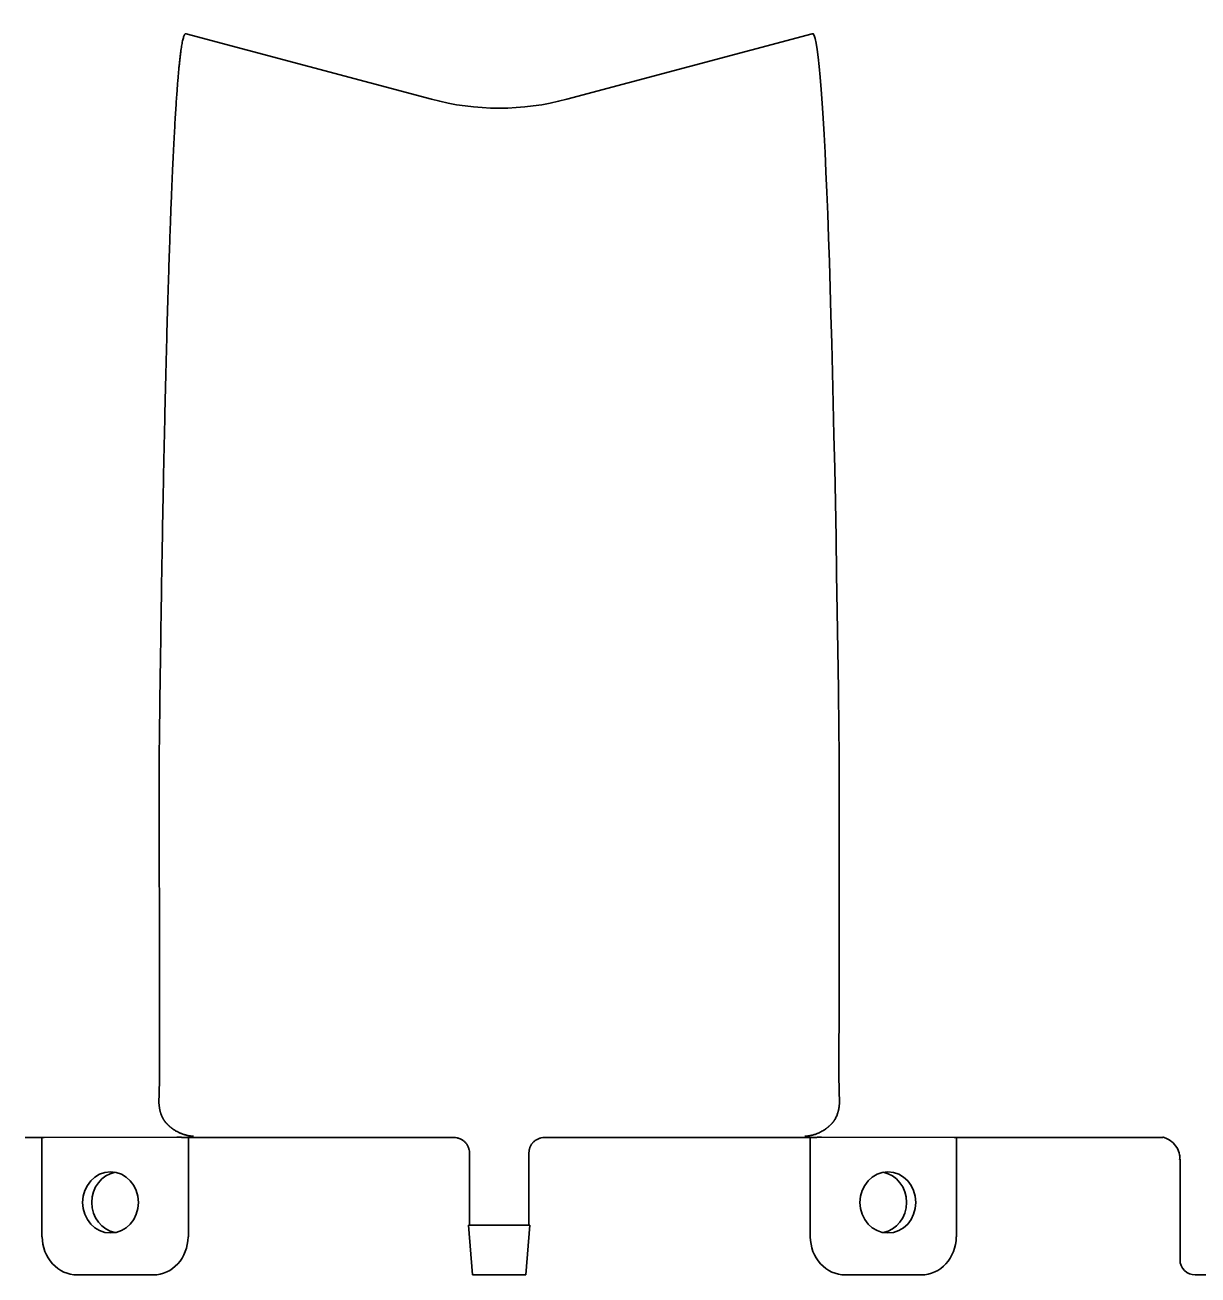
# Model space of a CAD drawing. Extents: x 6336 to 10269, y -393 to 3036.
# Drawn here: x 8556.4 to 8710, y 2342.7 to 2506.4 of the extents above; entities that cross this region are included whole.
import ezdxf

# ---------------------------------------------------------------- set-up
doc = ezdxf.new("R2010")
doc.units = 0
doc.header["$LTSCALE"] = 5
doc.layers.add('1', color=7, linetype='CONTINUOUS', true_color=0xffffff)

msp = doc.modelspace()

# ---------------------------------------------------------------- linework, layer by layer
at = {"layer": '1', "color": 7, "linetype": 'Continuous', "lineweight": 35}
for p, q in [((8609.61, 2496.7), (8577.47, 2505.25)), ((8659.47, 2505.25), (8627.34, 2496.7)), ((8558.57, 2360.73), (8556.36, 2360.73)), ((8558.57, 2360.74), (8558.57, 2347.73)), ((8558.87, 2360.74), (8576.25, 2360.76)), ((8576.91, 2360.75), (8577.5, 2360.73)), ((8581.86, 2360.73), (8577.5, 2360.73)), ((8577.76, 2347.73), (8577.76, 2360.73)), ((8588.5, 2360.73), (8581.86, 2360.73)), ((8598.56, 2360.73), (8596.02, 2360.73)), ((8606.07, 2360.74), (8606.07, 2360.73)), ((8612.57, 2360.73), (8606.07, 2360.73)), ((8630.87, 2360.73), (8624.37, 2360.73)), ((8640.93, 2360.73), (8638.39, 2360.73)), ((8655.09, 2360.73), (8648.44, 2360.73)), ((8659.45, 2360.73), (8657.96, 2360.73)), ((8659.19, 2360.73), (8659.19, 2347.73)), ((8659.45, 2360.73), (8660.04, 2360.75)), ((8660.7, 2360.76), (8678.07, 2360.74)), ((8678.37, 2347.73), (8678.37, 2360.74)), ((8680.59, 2360.73), (8678.37, 2360.73)), ((8684.78, 2360.73), (8683.46, 2360.73)), ((8695.66, 2360.73), (8691.71, 2360.73)), ((8705.42, 2360.73), (8702.59, 2360.73)), ((8614.57, 2358.73), (8614.57, 2349.23)), ((8622.37, 2349.23), (8622.37, 2358.73)), ((8707.65, 2357.88), (8707.65, 2344.73)), ((8618.47, 2349.23), (8614.47, 2349.23)), ((8614.47, 2349.23), (8614.97, 2342.73)), ((8622.47, 2349.23), (8618.47, 2349.23)), ((8621.97, 2342.73), (8622.47, 2349.23)), ((8577.76, 2347.73), (8577.72, 2347.73)), ((8659.23, 2347.73), (8659.19, 2347.73)), ((8572.34, 2342.73), (8563.19, 2342.73)), ((8573.14, 2342.73), (8572.34, 2342.73)), ((8614.97, 2342.73), (8621.97, 2342.73)), ((8664.61, 2342.73), (8663.8, 2342.73)), ((8673.76, 2342.73), (8664.61, 2342.73)), ((8709.65, 2342.73), (8716.15, 2342.73))]:
    msp.add_line(p, q, dxfattribs=at)
msp.add_arc((8709.65, 2344.73), 2, 180, 270, dxfattribs=at)
for centre, major_axis, ratio, start_param, end_param in [((8659.47, 2322.34), (-0.07, -182.94), 0.021861, 2.096015, 3.159067), ((8618.47, 2529.25), (33.82, 0), 0.997564, 4.447131, 4.977647), ((8563.85, 3684.09), (6.46, -2728.57), 0.002932, 1.0679, 1.083811), ((8673.12, 3679.24), (-6.5, -2718.37), 0.002943, 5.199343, 5.215314), ((8559.07, 2360.74), (0.5, -0.003), 0.017454, 1.987065, 3.142103), ((8576.45, 2360.75), (0.5, -0.003), 0.017454, 0.416268, 1.987065), ((8660.49, 2360.75), (-0.5, -0.003), 0.017454, 4.296121, 5.866917), ((8677.87, 2360.74), (-0.5, -0.003), 0.017454, 3.141082, 4.296121), ((8568.77, 2352.23), (0, -4), 0.914651, 3.308096, 4.712387), ((8668.17, 2352.23), (0, 4), 0.914651, 3.308194, 6.116583), ((8568.77, 2352.23), (0, -4), 0.914651, 4.71239, 6.116681), ((8563.19, 2347.73), (0, 5), 0.914651, 1.570796, 3.141593), ((8573.14, 2347.73), (0, -5), 0.914651, 0, 1.570796), ((8663.8, 2347.73), (0, 5), 0.914651, 1.570796, 3.141593), ((8673.76, 2347.73), (0, -5), 0.914651, 0, 1.570796)]:
    msp.add_ellipse(centre, major_axis=major_axis, ratio=ratio, start_param=start_param, end_param=end_param, dxfattribs=at)
for centre, major_axis in [((8567.56, 2352.23), (0, 4)), ((8669.39, 2352.23), (0, -4))]:
    msp.add_ellipse(centre, major_axis=major_axis, ratio=0.914651, dxfattribs=at)
for points, knots in [([(8577.47, 2505.25), (8577.44, 2505.27), (8577.39, 2505.29), (8577.31, 2505.24), (8577.23, 2505.12), (8577.16, 2504.96), (8577.1, 2504.75), (8577.03, 2504.48), (8576.96, 2504.18), (8576.9, 2503.84), (8576.84, 2503.47), (8576.78, 2503.07), (8576.72, 2502.62), (8576.67, 2502.13), (8576.61, 2501.6), (8576.54, 2501), (8576.48, 2500.35), (8576.42, 2499.63), (8576.35, 2498.84), (8576.29, 2497.96), (8576.21, 2496.98), (8576.14, 2495.89), (8576.06, 2494.68), (8575.99, 2493.34), (8575.9, 2491.86), (8575.82, 2490.24), (8575.73, 2488.45), (8575.64, 2486.48), (8575.55, 2484.31), (8575.46, 2481.93), (8575.36, 2479.29), (8575.26, 2476.37), (8575.15, 2473.12), (8575.04, 2469.53), (8574.93, 2465.57), (8574.82, 2461.24), (8574.71, 2456.66), (8574.6, 2451.89), (8574.49, 2446.82), (8574.39, 2441.36), (8574.28, 2435.39), (8574.18, 2428.86), (8574.08, 2421.78), (8574.01, 2416.7), (8573.98, 2414.07)], [0, 0, 0, 0, 0.023807, 0.047616, 0.071426, 0.095236, 0.119045, 0.142855, 0.166664, 0.190474, 0.214283, 0.238093, 0.261903, 0.285712, 0.309522, 0.333331, 0.357141, 0.380951, 0.40476, 0.42857, 0.452379, 0.476189, 0.499999, 0.523808, 0.547618, 0.571427, 0.595237, 0.619047, 0.642856, 0.666666, 0.690475, 0.714285, 0.738094, 0.761904, 0.785714, 0.809523, 0.833333, 0.857142, 0.880952, 0.904762, 0.928571, 0.952381, 0.97619, 1, 1, 1, 1]), ([(8573.98, 2414.07), (8573.98, 2414.03), (8573.98, 2414), (8573.98, 2413.92), (8573.97, 2413.82), (8573.97, 2413.71), (8573.97, 2413.5), (8573.97, 2413.36), (8573.96, 2412.93), (8573.96, 2412.64), (8573.95, 2411.79), (8573.95, 2411.22), (8573.94, 2409.51), (8573.94, 2408.37), (8573.94, 2407.23)], [0, 0, 0, 0, 0.015625, 0.015625, 0.03125, 0.0625, 0.0625, 0.125, 0.125, 0.25, 0.25, 0.5, 0.5, 1, 1, 1, 1]), ([(8663.01, 2407.23), (8663.01, 2408.37), (8663.01, 2409.51), (8662.99, 2411.79), (8662.98, 2412.93), (8662.97, 2414.07)], [0, 0, 0, 0, 0.5, 0.5, 1, 1, 1, 1]), ([(8573.97, 2369.03), (8573.97, 2369), (8573.97, 2368.93), (8573.97, 2368.82), (8573.97, 2368.72), (8573.97, 2368.62), (8573.97, 2368.52), (8573.97, 2368.42), (8573.97, 2368.31), (8573.96, 2368.21), (8573.96, 2368.11), (8573.96, 2368.01), (8573.96, 2367.9), (8573.96, 2367.8), (8573.96, 2367.7), (8573.96, 2367.6), (8573.96, 2367.49), (8573.95, 2367.39), (8573.95, 2367.29), (8573.95, 2367.19), (8573.95, 2367.08), (8573.95, 2366.98), (8573.94, 2366.88), (8573.94, 2366.78), (8573.94, 2366.68), (8573.94, 2366.57), (8573.93, 2366.47), (8573.93, 2366.37), (8573.93, 2366.27), (8573.92, 2366.16), (8573.92, 2366.1), (8573.92, 2366.06)], [0, 0, 0, 0, 0.034513, 0.069021, 0.103526, 0.138027, 0.172525, 0.207019, 0.241511, 0.276, 0.310486, 0.34497, 0.379452, 0.413932, 0.44841, 0.482887, 0.517363, 0.551837, 0.586311, 0.620783, 0.655256, 0.689728, 0.7242, 0.758672, 0.793145, 0.827618, 0.862092, 0.896567, 0.931043, 0.965521, 1, 1, 1, 1]), ([(8663.03, 2366.06), (8663.02, 2366.1), (8663.02, 2366.16), (8663.02, 2366.27), (8663.02, 2366.37), (8663.01, 2366.47), (8663.01, 2366.57), (8663.01, 2366.68), (8663.01, 2366.78), (8663, 2366.88), (8663, 2366.98), (8663, 2367.08), (8663, 2367.19), (8662.99, 2367.29), (8662.99, 2367.39), (8662.99, 2367.49), (8662.99, 2367.6), (8662.99, 2367.7), (8662.99, 2367.8), (8662.98, 2367.9), (8662.98, 2368.01), (8662.98, 2368.11), (8662.98, 2368.21), (8662.98, 2368.31), (8662.98, 2368.42), (8662.98, 2368.52), (8662.98, 2368.62), (8662.98, 2368.72), (8662.98, 2368.82), (8662.98, 2368.93), (8662.98, 2369), (8662.98, 2369.03)], [0, 0, 0, 0, 0.034473, 0.068944, 0.103415, 0.137885, 0.172354, 0.206823, 0.241292, 0.275761, 0.310231, 0.344701, 0.379171, 0.413643, 0.448115, 0.482589, 0.517065, 0.551542, 0.586021, 0.620502, 0.654986, 0.689472, 0.723961, 0.758454, 0.792949, 0.827448, 0.86195, 0.896456, 0.930967, 0.965481, 1, 1, 1, 1]), ([(8573.92, 2366.06), (8573.92, 2366.04), (8573.92, 2365.99), (8573.91, 2365.93), (8573.91, 2365.86), (8573.9, 2365.79), (8573.9, 2365.72), (8573.9, 2365.65), (8573.9, 2365.58), (8573.9, 2365.52), (8573.9, 2365.45), (8573.9, 2365.38), (8573.9, 2365.31), (8573.91, 2365.24), (8573.91, 2365.17), (8573.91, 2365.11), (8573.92, 2365.04), (8573.93, 2364.97), (8573.93, 2364.9), (8573.94, 2364.84), (8573.95, 2364.77), (8573.96, 2364.7), (8573.97, 2364.63), (8573.98, 2364.57), (8573.99, 2364.5), (8574, 2364.43), (8574.02, 2364.37), (8574.03, 2364.3), (8574.05, 2364.23), (8574.06, 2364.17), (8574.08, 2364.1), (8574.1, 2364.04), (8574.11, 2363.99), (8574.12, 2363.96), (8574.13, 2363.94), (8574.13, 2363.93), (8574.14, 2363.91), (8574.14, 2363.9), (8574.15, 2363.88), (8574.15, 2363.87), (8574.16, 2363.85), (8574.16, 2363.84), (8574.17, 2363.82), (8574.17, 2363.81), (8574.18, 2363.79), (8574.18, 2363.78), (8574.19, 2363.76), (8574.2, 2363.74), (8574.2, 2363.73), (8574.21, 2363.71), (8574.21, 2363.69), (8574.22, 2363.68), (8574.23, 2363.66), (8574.23, 2363.65), (8574.24, 2363.63), (8574.25, 2363.61), (8574.25, 2363.6), (8574.26, 2363.58), (8574.27, 2363.56), (8574.27, 2363.54), (8574.28, 2363.53), (8574.29, 2363.51), (8574.3, 2363.49), (8574.3, 2363.47), (8574.31, 2363.46), (8574.32, 2363.44), (8574.33, 2363.42), (8574.34, 2363.4), (8574.35, 2363.39), (8574.35, 2363.37), (8574.36, 2363.35), (8574.37, 2363.33), (8574.38, 2363.31), (8574.39, 2363.3), (8574.4, 2363.28), (8574.41, 2363.26), (8574.42, 2363.24), (8574.43, 2363.22), (8574.44, 2363.2), (8574.45, 2363.19), (8574.46, 2363.17), (8574.47, 2363.15), (8574.48, 2363.13), (8574.49, 2363.11), (8574.51, 2363.09), (8574.52, 2363.07), (8574.53, 2363.05), (8574.54, 2363.04), (8574.55, 2363.02), (8574.56, 2363), (8574.58, 2362.98), (8574.59, 2362.96), (8574.6, 2362.94), (8574.62, 2362.92), (8574.63, 2362.9), (8574.64, 2362.88), (8574.66, 2362.87), (8574.67, 2362.85), (8574.68, 2362.83), (8574.7, 2362.81), (8574.71, 2362.79), (8574.73, 2362.77), (8574.74, 2362.75), (8574.76, 2362.73), (8574.77, 2362.71), (8574.79, 2362.69), (8574.81, 2362.68), (8574.82, 2362.66), (8574.84, 2362.64), (8574.85, 2362.62), (8574.87, 2362.6), (8574.89, 2362.58), (8574.91, 2362.56), (8574.92, 2362.54), (8574.94, 2362.52), (8574.96, 2362.51), (8574.98, 2362.49), (8574.99, 2362.48), (8575, 2362.47)], [0, 0, 0, 0, 0.016158, 0.032328, 0.048512, 0.064714, 0.080936, 0.09718, 0.11345, 0.129748, 0.146076, 0.162438, 0.178834, 0.195268, 0.211741, 0.228257, 0.244816, 0.261422, 0.278076, 0.294781, 0.311537, 0.328347, 0.345213, 0.362137, 0.379119, 0.396162, 0.413267, 0.430436, 0.447669, 0.464969, 0.482336, 0.499771, 0.517277, 0.521225, 0.525213, 0.529242, 0.533311, 0.53742, 0.541569, 0.545759, 0.549989, 0.554259, 0.558571, 0.562922, 0.567315, 0.571748, 0.576222, 0.580737, 0.585292, 0.589889, 0.594527, 0.599205, 0.603925, 0.608686, 0.613488, 0.618331, 0.623216, 0.628142, 0.633109, 0.638117, 0.643167, 0.648259, 0.653392, 0.658566, 0.663782, 0.66904, 0.674339, 0.67968, 0.685062, 0.690486, 0.695952, 0.70146, 0.707009, 0.712601, 0.718234, 0.723909, 0.729625, 0.735384, 0.741184, 0.747027, 0.752911, 0.758837, 0.764805, 0.770815, 0.776867, 0.782961, 0.789096, 0.795274, 0.801494, 0.807755, 0.814058, 0.820404, 0.826791, 0.83322, 0.83969, 0.846203, 0.852757, 0.859354, 0.865992, 0.872671, 0.879393, 0.886156, 0.89296, 0.899807, 0.906695, 0.913624, 0.920595, 0.927608, 0.934661, 0.941757, 0.948893, 0.956071, 0.96329, 0.97055, 0.977851, 0.985193, 0.992576, 1, 1, 1, 1]), ([(8661.95, 2362.47), (8661.96, 2362.48), (8661.99, 2362.51), (8662.02, 2362.54), (8662.06, 2362.58), (8662.09, 2362.62), (8662.13, 2362.66), (8662.16, 2362.7), (8662.19, 2362.74), (8662.23, 2362.78), (8662.26, 2362.82), (8662.29, 2362.87), (8662.32, 2362.91), (8662.35, 2362.95), (8662.38, 2363), (8662.41, 2363.04), (8662.44, 2363.09), (8662.49, 2363.19), (8662.58, 2363.34), (8662.68, 2363.55), (8662.76, 2363.76), (8662.81, 2363.91), (8662.84, 2364), (8662.84, 2364.03), (8662.85, 2364.06), (8662.86, 2364.1), (8662.87, 2364.13), (8662.88, 2364.16), (8662.89, 2364.19), (8662.89, 2364.22), (8662.9, 2364.25), (8662.91, 2364.28), (8662.92, 2364.31), (8662.92, 2364.34), (8662.93, 2364.37), (8662.94, 2364.4), (8662.94, 2364.44), (8662.95, 2364.47), (8662.95, 2364.5), (8662.96, 2364.53), (8662.97, 2364.56), (8662.97, 2364.59), (8662.98, 2364.62), (8662.98, 2364.66), (8662.99, 2364.69), (8662.99, 2364.72), (8663, 2364.75), (8663, 2364.78), (8663, 2364.81), (8663.01, 2364.85), (8663.01, 2364.88), (8663.01, 2364.91), (8663.02, 2364.94), (8663.02, 2364.97), (8663.02, 2365), (8663.03, 2365.04), (8663.03, 2365.07), (8663.03, 2365.1), (8663.03, 2365.13), (8663.04, 2365.16), (8663.04, 2365.2), (8663.04, 2365.23), (8663.04, 2365.26), (8663.04, 2365.29), (8663.04, 2365.32), (8663.04, 2365.36), (8663.05, 2365.39), (8663.05, 2365.42), (8663.05, 2365.45), (8663.05, 2365.48), (8663.05, 2365.52), (8663.05, 2365.55), (8663.05, 2365.58), (8663.05, 2365.61), (8663.05, 2365.64), (8663.05, 2365.68), (8663.04, 2365.71), (8663.04, 2365.74), (8663.04, 2365.77), (8663.04, 2365.81), (8663.04, 2365.84), (8663.04, 2365.87), (8663.04, 2365.9), (8663.03, 2365.93), (8663.03, 2365.97), (8663.03, 2366), (8663.03, 2366.03), (8663.03, 2366.05), (8663.03, 2366.06)], [0, 0, 0, 0, 0.014888, 0.029765, 0.04463, 0.059483, 0.074324, 0.089151, 0.103965, 0.118764, 0.133549, 0.148318, 0.163072, 0.177809, 0.19253, 0.207234, 0.221919, 0.236587, 0.302543, 0.365556, 0.425649, 0.482864, 0.491093, 0.499306, 0.507503, 0.515686, 0.523853, 0.532006, 0.540143, 0.548266, 0.556374, 0.564467, 0.572546, 0.580611, 0.588662, 0.596699, 0.604722, 0.612731, 0.620727, 0.628709, 0.636678, 0.644635, 0.652578, 0.660509, 0.668427, 0.676332, 0.684226, 0.692108, 0.699977, 0.707836, 0.715682, 0.723518, 0.731342, 0.739156, 0.746959, 0.754752, 0.762534, 0.770306, 0.778069, 0.785822, 0.793566, 0.8013, 0.809026, 0.816743, 0.824451, 0.832152, 0.839844, 0.847529, 0.855206, 0.862876, 0.870539, 0.878196, 0.885845, 0.893489, 0.901127, 0.908759, 0.916386, 0.924007, 0.931624, 0.939236, 0.946844, 0.954447, 0.962047, 0.969643, 0.977237, 0.984827, 0.992415, 1, 1, 1, 1]), ([(8575, 2362.47), (8575, 2362.46), (8575.02, 2362.45), (8575.04, 2362.42), (8575.06, 2362.4), (8575.09, 2362.38), (8575.11, 2362.36), (8575.13, 2362.33), (8575.16, 2362.31), (8575.18, 2362.29), (8575.21, 2362.27), (8575.23, 2362.24), (8575.26, 2362.22), (8575.28, 2362.2), (8575.31, 2362.18), (8575.33, 2362.15), (8575.36, 2362.13), (8575.38, 2362.11), (8575.41, 2362.09), (8575.44, 2362.07), (8575.46, 2362.05), (8575.49, 2362.03), (8575.52, 2362), (8575.54, 2361.98), (8575.57, 2361.96), (8575.6, 2361.94), (8575.63, 2361.92), (8575.65, 2361.9), (8575.68, 2361.88), (8575.71, 2361.86), (8575.74, 2361.84), (8575.77, 2361.82), (8575.85, 2361.76), (8575.98, 2361.67), (8576.18, 2361.56), (8576.39, 2361.45), (8576.57, 2361.36), (8576.73, 2361.29), (8576.86, 2361.24), (8577, 2361.18), (8577.14, 2361.13), (8577.29, 2361.09), (8577.41, 2361.05), (8577.49, 2361.03), (8577.53, 2361.02), (8577.58, 2361.01), (8577.62, 2361), (8577.67, 2360.99), (8577.72, 2360.98), (8577.77, 2360.97), (8577.82, 2360.96), (8577.87, 2360.95), (8577.93, 2360.94), (8577.99, 2360.94), (8578.05, 2360.93), (8578.11, 2360.92), (8578.17, 2360.91), (8578.24, 2360.91), (8578.3, 2360.9), (8578.37, 2360.89), (8578.42, 2360.89), (8578.44, 2360.89)], [0, 0, 0, 0, 0.007034, 0.014121, 0.021262, 0.028455, 0.035701, 0.043001, 0.050353, 0.057759, 0.065218, 0.07273, 0.080295, 0.087914, 0.095586, 0.103311, 0.111089, 0.118921, 0.126806, 0.134745, 0.142736, 0.150781, 0.15888, 0.167032, 0.175237, 0.183496, 0.191809, 0.200174, 0.208594, 0.217066, 0.225593, 0.234173, 0.242806, 0.296252, 0.353342, 0.414077, 0.478461, 0.513438, 0.550551, 0.589798, 0.631181, 0.6747, 0.720354, 0.731643, 0.743432, 0.755721, 0.768509, 0.781797, 0.795584, 0.809871, 0.824657, 0.839944, 0.855729, 0.872014, 0.888799, 0.906084, 0.923868, 0.942151, 0.960935, 0.980218, 1, 1, 1, 1]), ([(8658.51, 2360.89), (8658.52, 2360.89), (8658.54, 2360.89), (8658.57, 2360.89), (8658.61, 2360.9), (8658.64, 2360.9), (8658.67, 2360.9), (8658.7, 2360.9), (8658.74, 2360.91), (8658.77, 2360.91), (8658.8, 2360.91), (8658.83, 2360.92), (8658.86, 2360.92), (8658.89, 2360.93), (8658.92, 2360.93), (8658.94, 2360.93), (8658.97, 2360.94), (8659, 2360.94), (8659.03, 2360.95), (8659.05, 2360.95), (8659.08, 2360.95), (8659.1, 2360.96), (8659.13, 2360.96), (8659.15, 2360.97), (8659.18, 2360.97), (8659.2, 2360.98), (8659.23, 2360.98), (8659.25, 2360.99), (8659.27, 2360.99), (8659.29, 2361), (8659.31, 2361), (8659.34, 2361.01), (8659.36, 2361.01), (8659.38, 2361.02), (8659.47, 2361.04), (8659.62, 2361.08), (8659.84, 2361.14), (8660.04, 2361.22), (8660.26, 2361.3), (8660.49, 2361.41), (8660.74, 2361.54), (8660.98, 2361.68), (8661.14, 2361.79), (8661.25, 2361.87), (8661.31, 2361.91), (8661.36, 2361.95), (8661.42, 2361.99), (8661.47, 2362.04), (8661.52, 2362.08), (8661.57, 2362.12), (8661.62, 2362.16), (8661.67, 2362.21), (8661.72, 2362.25), (8661.77, 2362.29), (8661.81, 2362.34), (8661.86, 2362.38), (8661.91, 2362.42), (8661.93, 2362.45), (8661.95, 2362.47)], [0, 0, 0, 0, 0.009635, 0.019144, 0.028529, 0.037788, 0.046923, 0.055933, 0.064817, 0.073577, 0.082211, 0.090721, 0.099106, 0.107365, 0.1155, 0.123509, 0.131394, 0.139153, 0.146788, 0.154297, 0.161682, 0.168941, 0.176076, 0.183085, 0.18997, 0.19673, 0.203364, 0.209874, 0.216258, 0.222517, 0.228652, 0.234661, 0.240546, 0.246305, 0.25194, 0.317238, 0.378821, 0.436688, 0.49084, 0.566566, 0.638712, 0.707282, 0.77228, 0.788869, 0.805256, 0.821442, 0.837426, 0.85321, 0.868792, 0.884173, 0.899353, 0.914332, 0.929111, 0.943689, 0.958067, 0.972244, 0.986222, 1, 1, 1, 1]), ([(8596.02, 2360.73), (8596.01, 2360.73), (8596, 2360.73), (8595.99, 2360.73), (8595.97, 2360.73), (8595.96, 2360.73), (8595.94, 2360.73), (8595.92, 2360.73), (8595.91, 2360.73), (8595.89, 2360.73), (8595.88, 2360.73), (8595.86, 2360.73), (8595.84, 2360.73), (8595.82, 2360.73), (8595.81, 2360.73), (8595.79, 2360.73), (8595.77, 2360.73), (8595.76, 2360.73), (8595.74, 2360.73), (8595.72, 2360.73), (8595.7, 2360.73), (8595.68, 2360.73), (8595.67, 2360.73), (8595.65, 2360.73), (8595.63, 2360.73), (8595.61, 2360.73), (8595.59, 2360.73), (8595.57, 2360.73), (8595.55, 2360.73), (8595.53, 2360.73), (8595.52, 2360.73), (8595.5, 2360.73), (8595.48, 2360.73), (8595.46, 2360.73), (8595.44, 2360.73), (8595.42, 2360.73), (8595.4, 2360.73), (8595.38, 2360.73), (8595.36, 2360.73), (8595.34, 2360.73), (8595.32, 2360.73), (8595.3, 2360.73), (8595.28, 2360.73), (8595.26, 2360.73), (8595.24, 2360.73), (8595.22, 2360.73), (8595.2, 2360.73), (8595.18, 2360.73), (8595.16, 2360.73), (8595.14, 2360.73), (8595.12, 2360.73), (8595.1, 2360.73), (8595.08, 2360.73), (8595.06, 2360.73), (8595.04, 2360.73), (8595.02, 2360.73), (8595, 2360.73), (8594.98, 2360.73), (8594.96, 2360.73), (8594.94, 2360.73), (8594.92, 2360.73), (8594.9, 2360.73), (8594.88, 2360.73), (8594.86, 2360.73), (8594.84, 2360.73), (8594.82, 2360.73), (8594.8, 2360.73), (8594.72, 2360.73), (8594.6, 2360.73), (8594.41, 2360.73), (8594.21, 2360.73), (8594.01, 2360.73), (8593.81, 2360.73), (8593.61, 2360.73), (8593.4, 2360.73), (8593.19, 2360.73), (8593.03, 2360.73), (8592.91, 2360.73), (8592.84, 2360.73), (8592.77, 2360.73), (8592.69, 2360.73), (8592.62, 2360.73), (8592.55, 2360.73), (8592.48, 2360.73), (8592.4, 2360.73), (8592.33, 2360.73), (8592.26, 2360.73), (8592.18, 2360.73), (8592.11, 2360.73), (8592.04, 2360.73), (8591.96, 2360.73), (8591.89, 2360.73), (8591.81, 2360.73), (8591.73, 2360.73), (8591.66, 2360.73), (8591.58, 2360.73), (8591.51, 2360.73), (8591.43, 2360.73), (8591.35, 2360.73), (8591.28, 2360.73), (8591.2, 2360.73), (8591.12, 2360.73), (8591.04, 2360.73), (8590.97, 2360.73), (8590.89, 2360.73), (8590.81, 2360.73), (8590.73, 2360.73), (8590.65, 2360.73), (8590.57, 2360.73), (8590.5, 2360.73), (8590.42, 2360.73), (8590.34, 2360.73), (8590.26, 2360.73), (8590.18, 2360.73), (8590.1, 2360.73), (8590.02, 2360.73), (8589.94, 2360.73), (8589.86, 2360.73), (8589.78, 2360.73), (8589.7, 2360.73), (8589.62, 2360.73), (8589.54, 2360.73), (8589.46, 2360.73), (8589.38, 2360.73), (8589.3, 2360.73), (8589.22, 2360.73), (8589.14, 2360.73), (8589.06, 2360.73), (8588.98, 2360.73), (8588.9, 2360.73), (8588.82, 2360.73), (8588.74, 2360.73), (8588.66, 2360.73), (8588.58, 2360.73), (8588.53, 2360.73), (8588.5, 2360.73)], [0, 0, 0, 0, 0.004529, 0.009041, 0.013536, 0.018015, 0.022476, 0.026922, 0.03135, 0.035762, 0.040157, 0.044535, 0.048896, 0.053241, 0.057569, 0.06188, 0.066174, 0.070451, 0.074711, 0.078954, 0.083181, 0.08739, 0.091582, 0.095756, 0.099914, 0.104054, 0.108177, 0.112283, 0.116371, 0.120442, 0.124495, 0.12853, 0.132548, 0.136548, 0.140531, 0.144495, 0.148442, 0.15237, 0.156281, 0.160173, 0.164048, 0.167904, 0.171741, 0.175561, 0.179361, 0.183144, 0.186907, 0.190652, 0.194378, 0.198086, 0.201774, 0.205444, 0.209094, 0.212726, 0.216338, 0.219931, 0.223504, 0.227058, 0.230593, 0.234108, 0.237603, 0.241079, 0.244535, 0.247971, 0.251387, 0.254783, 0.258159, 0.261515, 0.291174, 0.320439, 0.349309, 0.377781, 0.405852, 0.433518, 0.460774, 0.487615, 0.514039, 0.522678, 0.531305, 0.53992, 0.548524, 0.557117, 0.565698, 0.574269, 0.582828, 0.591378, 0.599916, 0.608445, 0.616963, 0.625472, 0.633971, 0.64246, 0.650939, 0.659409, 0.66787, 0.676322, 0.684764, 0.693198, 0.701623, 0.710039, 0.718447, 0.726846, 0.735237, 0.743619, 0.751994, 0.76036, 0.768719, 0.777069, 0.785412, 0.793748, 0.802076, 0.810396, 0.818709, 0.827015, 0.835314, 0.843606, 0.851891, 0.86017, 0.868441, 0.876707, 0.884966, 0.893218, 0.901465, 0.909706, 0.91794, 0.926169, 0.934393, 0.942611, 0.950824, 0.959032, 0.967235, 0.975433, 0.983626, 0.991815, 1, 1, 1, 1]), ([(8606.07, 2360.73), (8606.06, 2360.73), (8606.03, 2360.73), (8605.99, 2360.73), (8605.94, 2360.73), (8605.9, 2360.73), (8605.86, 2360.73), (8605.81, 2360.73), (8605.77, 2360.73), (8605.73, 2360.73), (8605.68, 2360.73), (8605.64, 2360.73), (8605.6, 2360.73), (8605.55, 2360.73), (8605.51, 2360.73), (8605.47, 2360.73), (8605.42, 2360.73), (8605.38, 2360.73), (8605.34, 2360.73), (8605.29, 2360.73), (8605.25, 2360.73), (8605.21, 2360.73), (8605.16, 2360.73), (8605.12, 2360.73), (8605.08, 2360.73), (8605.03, 2360.73), (8604.99, 2360.73), (8604.95, 2360.73), (8604.9, 2360.73), (8604.86, 2360.73), (8604.82, 2360.73), (8604.77, 2360.73), (8604.73, 2360.73), (8604.69, 2360.73), (8604.64, 2360.73), (8604.6, 2360.73), (8604.56, 2360.73), (8604.52, 2360.73), (8604.47, 2360.73), (8604.43, 2360.73), (8604.39, 2360.73), (8604.34, 2360.73), (8604.3, 2360.73), (8604.26, 2360.73), (8604.21, 2360.73), (8604.17, 2360.73), (8604.13, 2360.73), (8604.09, 2360.73), (8604.04, 2360.73), (8604, 2360.73), (8603.96, 2360.73), (8603.92, 2360.73), (8603.87, 2360.73), (8603.83, 2360.73), (8603.79, 2360.73), (8603.75, 2360.73), (8603.7, 2360.73), (8603.66, 2360.73), (8603.62, 2360.73), (8603.58, 2360.73), (8603.53, 2360.73), (8603.49, 2360.73), (8603.45, 2360.73), (8603.41, 2360.73), (8603.37, 2360.73), (8603.32, 2360.73), (8603.28, 2360.73), (8603.24, 2360.73), (8603.2, 2360.73), (8603.16, 2360.73), (8603.12, 2360.73), (8603.07, 2360.73), (8603.03, 2360.73), (8602.99, 2360.73), (8602.95, 2360.73), (8602.91, 2360.73), (8602.87, 2360.73), (8602.83, 2360.73), (8602.79, 2360.73), (8602.75, 2360.73), (8602.7, 2360.73), (8602.66, 2360.73), (8602.62, 2360.73), (8602.58, 2360.73), (8602.54, 2360.73), (8602.5, 2360.73), (8602.46, 2360.73), (8602.42, 2360.73), (8602.38, 2360.73), (8602.34, 2360.73), (8602.3, 2360.73), (8602.26, 2360.73), (8602.22, 2360.73), (8602.18, 2360.73), (8602.14, 2360.73), (8602.1, 2360.73), (8602.06, 2360.73), (8602.02, 2360.73), (8601.99, 2360.73), (8601.95, 2360.73), (8601.91, 2360.73), (8601.87, 2360.73), (8601.83, 2360.73), (8601.79, 2360.73), (8601.75, 2360.73), (8601.71, 2360.73), (8601.68, 2360.73), (8601.64, 2360.73), (8601.52, 2360.73), (8601.32, 2360.73), (8601.06, 2360.73), (8600.79, 2360.73), (8600.53, 2360.73), (8600.28, 2360.73), (8600.03, 2360.73), (8599.86, 2360.73), (8599.76, 2360.73), (8599.72, 2360.73), (8599.68, 2360.73), (8599.65, 2360.73), (8599.61, 2360.73), (8599.57, 2360.73), (8599.53, 2360.73), (8599.49, 2360.73), (8599.45, 2360.73), (8599.42, 2360.73), (8599.38, 2360.73), (8599.34, 2360.73), (8599.3, 2360.73), (8599.27, 2360.73), (8599.23, 2360.73), (8599.19, 2360.73), (8599.15, 2360.73), (8599.12, 2360.73), (8599.08, 2360.73), (8599.05, 2360.73), (8599.01, 2360.73), (8598.97, 2360.73), (8598.94, 2360.73), (8598.91, 2360.73), (8598.87, 2360.73), (8598.84, 2360.73), (8598.8, 2360.73), (8598.77, 2360.73), (8598.74, 2360.73), (8598.71, 2360.73), (8598.68, 2360.73), (8598.65, 2360.73), (8598.62, 2360.73), (8598.59, 2360.73), (8598.57, 2360.73), (8598.56, 2360.73)], [0, 0, 0, 0, 0.004433, 0.008867, 0.013303, 0.01774, 0.022178, 0.026617, 0.031058, 0.035501, 0.039945, 0.04439, 0.048837, 0.053286, 0.057736, 0.062188, 0.066641, 0.071097, 0.075553, 0.080012, 0.084472, 0.088934, 0.093398, 0.097863, 0.10233, 0.1068, 0.111271, 0.115743, 0.120218, 0.124695, 0.129174, 0.133654, 0.138137, 0.142621, 0.147108, 0.151597, 0.156087, 0.16058, 0.165075, 0.169572, 0.174071, 0.178572, 0.183076, 0.187582, 0.192089, 0.196599, 0.201112, 0.205626, 0.210143, 0.214662, 0.219183, 0.223707, 0.228233, 0.232761, 0.237292, 0.241825, 0.246361, 0.250898, 0.255439, 0.259982, 0.264527, 0.269075, 0.273625, 0.278178, 0.282733, 0.287291, 0.291851, 0.296414, 0.30098, 0.305548, 0.310119, 0.314692, 0.319268, 0.323847, 0.328429, 0.333013, 0.3376, 0.34219, 0.346782, 0.351378, 0.355976, 0.360577, 0.365181, 0.369788, 0.374397, 0.37901, 0.383625, 0.388244, 0.392866, 0.39749, 0.402118, 0.406748, 0.411382, 0.416019, 0.420659, 0.425302, 0.429949, 0.434598, 0.439251, 0.443907, 0.448567, 0.453229, 0.457896, 0.462565, 0.467238, 0.471915, 0.476594, 0.481278, 0.485965, 0.519989, 0.554711, 0.590124, 0.626216, 0.662979, 0.700405, 0.738488, 0.744857, 0.751297, 0.757805, 0.764382, 0.771028, 0.777742, 0.784523, 0.791371, 0.798286, 0.805267, 0.812313, 0.819424, 0.8266, 0.833839, 0.841143, 0.84851, 0.855939, 0.863431, 0.870985, 0.8786, 0.886276, 0.894014, 0.901811, 0.909669, 0.917586, 0.925563, 0.933599, 0.941695, 0.949848, 0.958061, 0.966332, 0.974662, 0.983049, 0.991496, 1, 1, 1, 1]), ([(8612.57, 2360.73), (8612.7, 2360.73), (8612.83, 2360.71), (8613.09, 2360.66), (8613.22, 2360.62), (8613.46, 2360.52), (8613.58, 2360.46), (8613.79, 2360.32), (8613.89, 2360.23), (8614.08, 2360.05), (8614.16, 2359.95), (8614.31, 2359.73), (8614.37, 2359.61), (8614.47, 2359.37), (8614.51, 2359.24), (8614.56, 2358.99), (8614.57, 2358.86), (8614.57, 2358.73)], [0, 0, 0, 0, 0.125, 0.125, 0.25, 0.25, 0.375, 0.375, 0.5, 0.5, 0.625, 0.625, 0.75, 0.75, 0.875, 0.875, 1, 1, 1, 1]), ([(8622.37, 2358.73), (8622.37, 2358.74), (8622.37, 2358.76), (8622.37, 2358.79), (8622.38, 2358.84), (8622.38, 2358.89), (8622.39, 2358.99), (8622.41, 2359.12), (8622.44, 2359.24), (8622.47, 2359.34), (8622.48, 2359.37), (8622.49, 2359.41), (8622.5, 2359.43), (8622.51, 2359.46), (8622.52, 2359.48), (8622.58, 2359.61), (8622.64, 2359.73), (8622.75, 2359.89), (8622.78, 2359.94), (8622.85, 2360.02), (8622.87, 2360.04), (8622.91, 2360.09), (8622.93, 2360.12), (8623.05, 2360.23), (8623.15, 2360.31), (8623.29, 2360.41), (8623.31, 2360.42), (8623.37, 2360.46), (8623.4, 2360.47), (8623.49, 2360.52), (8623.6, 2360.58), (8623.73, 2360.62), (8623.82, 2360.65), (8623.85, 2360.66), (8623.92, 2360.67), (8623.95, 2360.68), (8624.11, 2360.71), (8624.24, 2360.73), (8624.37, 2360.73)], [0, 0, 0, 0, 0.015625, 0.015625, 0.03125, 0.0625, 0.0625, 0.125, 0.1875, 0.1875, 0.21875, 0.21875, 0.234375, 0.234375, 0.25, 0.25, 0.375, 0.375, 0.4375, 0.4375, 0.46875, 0.46875, 0.5, 0.5, 0.625, 0.625, 0.65625, 0.65625, 0.6875, 0.6875, 0.75, 0.8125, 0.8125, 0.84375, 0.84375, 0.875, 0.875, 1, 1, 1, 1]), ([(8638.39, 2360.73), (8638.38, 2360.73), (8638.37, 2360.73), (8638.36, 2360.73), (8638.34, 2360.73), (8638.33, 2360.73), (8638.31, 2360.73), (8638.29, 2360.73), (8638.28, 2360.73), (8638.26, 2360.73), (8638.25, 2360.73), (8638.23, 2360.73), (8638.21, 2360.73), (8638.19, 2360.73), (8638.18, 2360.73), (8638.16, 2360.73), (8638.14, 2360.73), (8638.12, 2360.73), (8638.11, 2360.73), (8638.09, 2360.73), (8638.07, 2360.73), (8638.05, 2360.73), (8638.03, 2360.73), (8638.02, 2360.73), (8638, 2360.73), (8637.98, 2360.73), (8637.96, 2360.73), (8637.94, 2360.73), (8637.92, 2360.73), (8637.9, 2360.73), (8637.89, 2360.73), (8637.87, 2360.73), (8637.85, 2360.73), (8637.83, 2360.73), (8637.81, 2360.73), (8637.79, 2360.73), (8637.77, 2360.73), (8637.75, 2360.73), (8637.73, 2360.73), (8637.71, 2360.73), (8637.69, 2360.73), (8637.67, 2360.73), (8637.65, 2360.73), (8637.63, 2360.73), (8637.61, 2360.73), (8637.59, 2360.73), (8637.57, 2360.73), (8637.55, 2360.73), (8637.53, 2360.73), (8637.51, 2360.73), (8637.49, 2360.73), (8637.47, 2360.73), (8637.45, 2360.73), (8637.43, 2360.73), (8637.41, 2360.73), (8637.39, 2360.73), (8637.37, 2360.73), (8637.35, 2360.73), (8637.33, 2360.73), (8637.31, 2360.73), (8637.29, 2360.73), (8637.27, 2360.73), (8637.25, 2360.73), (8637.23, 2360.73), (8637.21, 2360.73), (8637.19, 2360.73), (8637.17, 2360.73), (8637.09, 2360.73), (8636.96, 2360.73), (8636.78, 2360.73), (8636.58, 2360.73), (8636.38, 2360.73), (8636.18, 2360.73), (8635.98, 2360.73), (8635.77, 2360.73), (8635.56, 2360.73), (8635.39, 2360.73), (8635.28, 2360.73), (8635.21, 2360.73), (8635.13, 2360.73), (8635.06, 2360.73), (8634.99, 2360.73), (8634.92, 2360.73), (8634.85, 2360.73), (8634.77, 2360.73), (8634.7, 2360.73), (8634.63, 2360.73), (8634.55, 2360.73), (8634.48, 2360.73), (8634.4, 2360.73), (8634.33, 2360.73), (8634.26, 2360.73), (8634.18, 2360.73), (8634.1, 2360.73), (8634.03, 2360.73), (8633.95, 2360.73), (8633.88, 2360.73), (8633.8, 2360.73), (8633.72, 2360.73), (8633.65, 2360.73), (8633.57, 2360.73), (8633.49, 2360.73), (8633.41, 2360.73), (8633.34, 2360.73), (8633.26, 2360.73), (8633.18, 2360.73), (8633.1, 2360.73), (8633.02, 2360.73), (8632.94, 2360.73), (8632.87, 2360.73), (8632.79, 2360.73), (8632.71, 2360.73), (8632.63, 2360.73), (8632.55, 2360.73), (8632.47, 2360.73), (8632.39, 2360.73), (8632.31, 2360.73), (8632.23, 2360.73), (8632.15, 2360.73), (8632.07, 2360.73), (8631.99, 2360.73), (8631.91, 2360.73), (8631.83, 2360.73), (8631.75, 2360.73), (8631.67, 2360.73), (8631.59, 2360.73), (8631.51, 2360.73), (8631.43, 2360.73), (8631.35, 2360.73), (8631.27, 2360.73), (8631.19, 2360.73), (8631.11, 2360.73), (8631.03, 2360.73), (8630.95, 2360.73), (8630.9, 2360.73), (8630.87, 2360.73)], [0, 0, 0, 0, 0.004529, 0.009041, 0.013536, 0.018015, 0.022476, 0.026922, 0.03135, 0.035762, 0.040157, 0.044535, 0.048896, 0.053241, 0.057569, 0.06188, 0.066174, 0.070451, 0.074711, 0.078954, 0.083181, 0.08739, 0.091582, 0.095756, 0.099914, 0.104054, 0.108177, 0.112283, 0.116371, 0.120442, 0.124495, 0.12853, 0.132548, 0.136548, 0.140531, 0.144495, 0.148442, 0.15237, 0.156281, 0.160173, 0.164048, 0.167904, 0.171741, 0.175561, 0.179361, 0.183144, 0.186907, 0.190652, 0.194378, 0.198086, 0.201774, 0.205444, 0.209094, 0.212726, 0.216338, 0.219931, 0.223504, 0.227058, 0.230593, 0.234108, 0.237603, 0.241079, 0.244535, 0.247971, 0.251387, 0.254783, 0.258159, 0.261515, 0.291174, 0.320439, 0.349309, 0.377781, 0.405852, 0.433518, 0.460774, 0.487615, 0.514039, 0.522678, 0.531305, 0.53992, 0.548524, 0.557117, 0.565698, 0.574269, 0.582828, 0.591378, 0.599916, 0.608445, 0.616963, 0.625472, 0.633971, 0.64246, 0.650939, 0.659409, 0.66787, 0.676322, 0.684764, 0.693198, 0.701623, 0.710039, 0.718447, 0.726846, 0.735237, 0.743619, 0.751994, 0.76036, 0.768719, 0.777069, 0.785412, 0.793748, 0.802076, 0.810396, 0.818709, 0.827015, 0.835314, 0.843606, 0.851891, 0.86017, 0.868441, 0.876707, 0.884966, 0.893218, 0.901465, 0.909706, 0.91794, 0.926169, 0.934393, 0.942611, 0.950824, 0.959032, 0.967235, 0.975433, 0.983626, 0.991815, 1, 1, 1, 1]), ([(8648.44, 2360.73), (8648.43, 2360.73), (8648.4, 2360.73), (8648.36, 2360.73), (8648.31, 2360.73), (8648.27, 2360.73), (8648.23, 2360.73), (8648.18, 2360.73), (8648.14, 2360.73), (8648.1, 2360.73), (8648.05, 2360.73), (8648.01, 2360.73), (8647.97, 2360.73), (8647.92, 2360.73), (8647.88, 2360.73), (8647.84, 2360.73), (8647.79, 2360.73), (8647.75, 2360.73), (8647.71, 2360.73), (8647.66, 2360.73), (8647.62, 2360.73), (8647.58, 2360.73), (8647.53, 2360.73), (8647.49, 2360.73), (8647.45, 2360.73), (8647.4, 2360.73), (8647.36, 2360.73), (8647.32, 2360.73), (8647.27, 2360.73), (8647.23, 2360.73), (8647.19, 2360.73), (8647.14, 2360.73), (8647.1, 2360.73), (8647.06, 2360.73), (8647.01, 2360.73), (8646.97, 2360.73), (8646.93, 2360.73), (8646.89, 2360.73), (8646.84, 2360.73), (8646.8, 2360.73), (8646.76, 2360.73), (8646.71, 2360.73), (8646.67, 2360.73), (8646.63, 2360.73), (8646.58, 2360.73), (8646.54, 2360.73), (8646.5, 2360.73), (8646.46, 2360.73), (8646.41, 2360.73), (8646.37, 2360.73), (8646.33, 2360.73), (8646.29, 2360.73), (8646.24, 2360.73), (8646.2, 2360.73), (8646.16, 2360.73), (8646.12, 2360.73), (8646.07, 2360.73), (8646.03, 2360.73), (8645.99, 2360.73), (8645.95, 2360.73), (8645.9, 2360.73), (8645.86, 2360.73), (8645.82, 2360.73), (8645.78, 2360.73), (8645.74, 2360.73), (8645.69, 2360.73), (8645.65, 2360.73), (8645.61, 2360.73), (8645.57, 2360.73), (8645.53, 2360.73), (8645.49, 2360.73), (8645.44, 2360.73), (8645.4, 2360.73), (8645.36, 2360.73), (8645.32, 2360.73), (8645.28, 2360.73), (8645.24, 2360.73), (8645.2, 2360.73), (8645.16, 2360.73), (8645.12, 2360.73), (8645.07, 2360.73), (8645.03, 2360.73), (8644.99, 2360.73), (8644.95, 2360.73), (8644.91, 2360.73), (8644.87, 2360.73), (8644.83, 2360.73), (8644.79, 2360.73), (8644.75, 2360.73), (8644.71, 2360.73), (8644.67, 2360.73), (8644.63, 2360.73), (8644.59, 2360.73), (8644.55, 2360.73), (8644.51, 2360.73), (8644.47, 2360.73), (8644.43, 2360.73), (8644.39, 2360.73), (8644.35, 2360.73), (8644.32, 2360.73), (8644.28, 2360.73), (8644.24, 2360.73), (8644.2, 2360.73), (8644.16, 2360.73), (8644.12, 2360.73), (8644.08, 2360.73), (8644.05, 2360.73), (8644.01, 2360.73), (8643.89, 2360.73), (8643.69, 2360.73), (8643.43, 2360.73), (8643.16, 2360.73), (8642.9, 2360.73), (8642.65, 2360.73), (8642.4, 2360.73), (8642.23, 2360.73), (8642.13, 2360.73), (8642.09, 2360.73), (8642.05, 2360.73), (8642.02, 2360.73), (8641.98, 2360.73), (8641.94, 2360.73), (8641.9, 2360.73), (8641.86, 2360.73), (8641.82, 2360.73), (8641.79, 2360.73), (8641.75, 2360.73), (8641.71, 2360.73), (8641.67, 2360.73), (8641.64, 2360.73), (8641.6, 2360.73), (8641.56, 2360.73), (8641.52, 2360.73), (8641.49, 2360.73), (8641.45, 2360.73), (8641.42, 2360.73), (8641.38, 2360.73), (8641.34, 2360.73), (8641.31, 2360.73), (8641.27, 2360.73), (8641.24, 2360.73), (8641.21, 2360.73), (8641.17, 2360.73), (8641.14, 2360.73), (8641.11, 2360.73), (8641.08, 2360.73), (8641.05, 2360.73), (8641.01, 2360.73), (8640.98, 2360.73), (8640.96, 2360.73), (8640.94, 2360.73), (8640.93, 2360.73)], [0, 0, 0, 0, 0.004433, 0.008867, 0.013303, 0.01774, 0.022178, 0.026617, 0.031058, 0.035501, 0.039945, 0.04439, 0.048837, 0.053286, 0.057736, 0.062188, 0.066641, 0.071096, 0.075553, 0.080012, 0.084472, 0.088934, 0.093398, 0.097863, 0.10233, 0.1068, 0.111271, 0.115743, 0.120218, 0.124695, 0.129174, 0.133654, 0.138137, 0.142621, 0.147108, 0.151597, 0.156087, 0.16058, 0.165075, 0.169572, 0.174071, 0.178572, 0.183076, 0.187581, 0.192089, 0.196599, 0.201112, 0.205626, 0.210143, 0.214662, 0.219183, 0.223707, 0.228233, 0.232761, 0.237292, 0.241825, 0.246361, 0.250898, 0.255439, 0.259982, 0.264527, 0.269075, 0.273625, 0.278177, 0.282733, 0.287291, 0.291851, 0.296414, 0.30098, 0.305548, 0.310119, 0.314692, 0.319268, 0.323847, 0.328429, 0.333013, 0.3376, 0.34219, 0.346782, 0.351378, 0.355976, 0.360577, 0.365181, 0.369787, 0.374397, 0.37901, 0.383625, 0.388244, 0.392865, 0.39749, 0.402118, 0.406748, 0.411382, 0.416019, 0.420659, 0.425302, 0.429949, 0.434598, 0.439251, 0.443907, 0.448567, 0.453229, 0.457896, 0.462565, 0.467238, 0.471914, 0.476594, 0.481278, 0.485965, 0.519989, 0.554711, 0.590123, 0.626216, 0.662979, 0.700405, 0.738488, 0.744857, 0.751297, 0.757805, 0.764382, 0.771028, 0.777742, 0.784523, 0.791371, 0.798286, 0.805267, 0.812313, 0.819424, 0.8266, 0.833839, 0.841143, 0.84851, 0.855939, 0.863431, 0.870985, 0.8786, 0.886276, 0.894014, 0.901811, 0.909669, 0.917586, 0.925563, 0.933599, 0.941695, 0.949848, 0.958061, 0.966332, 0.974662, 0.983049, 0.991496, 1, 1, 1, 1]), ([(8691.71, 2360.73), (8691.7, 2360.73), (8691.69, 2360.73), (8691.67, 2360.73), (8691.64, 2360.73), (8691.62, 2360.73), (8691.6, 2360.73), (8691.58, 2360.73), (8691.56, 2360.73), (8691.53, 2360.73), (8691.51, 2360.73), (8691.49, 2360.73), (8691.47, 2360.73), (8691.44, 2360.73), (8691.42, 2360.73), (8691.4, 2360.73), (8691.37, 2360.73), (8691.35, 2360.73), (8691.32, 2360.73), (8691.3, 2360.73), (8691.28, 2360.73), (8691.25, 2360.73), (8691.23, 2360.73), (8691.2, 2360.73), (8691.18, 2360.73), (8691.15, 2360.73), (8691.13, 2360.73), (8691.1, 2360.73), (8691.08, 2360.73), (8691.05, 2360.73), (8691.03, 2360.73), (8691, 2360.73), (8690.98, 2360.73), (8690.95, 2360.73), (8690.92, 2360.73), (8690.9, 2360.73), (8690.87, 2360.73), (8690.85, 2360.73), (8690.82, 2360.73), (8690.79, 2360.73), (8690.77, 2360.73), (8690.74, 2360.73), (8690.71, 2360.73), (8690.69, 2360.73), (8690.66, 2360.73), (8690.63, 2360.73), (8690.6, 2360.73), (8690.58, 2360.73), (8690.55, 2360.73), (8690.52, 2360.73), (8690.49, 2360.73), (8690.47, 2360.73), (8690.44, 2360.73), (8690.41, 2360.73), (8690.26, 2360.73), (8689.99, 2360.73), (8689.57, 2360.73), (8689.14, 2360.73), (8688.69, 2360.73), (8688.23, 2360.73), (8687.75, 2360.73), (8687.27, 2360.73), (8686.91, 2360.73), (8686.69, 2360.73), (8686.6, 2360.73), (8686.52, 2360.73), (8686.43, 2360.73), (8686.34, 2360.73), (8686.26, 2360.73), (8686.17, 2360.73), (8686.08, 2360.73), (8686, 2360.73), (8685.91, 2360.73), (8685.82, 2360.73), (8685.74, 2360.73), (8685.65, 2360.73), (8685.56, 2360.73), (8685.47, 2360.73), (8685.39, 2360.73), (8685.3, 2360.73), (8685.21, 2360.73), (8685.13, 2360.73), (8685.04, 2360.73), (8684.95, 2360.73), (8684.87, 2360.73), (8684.81, 2360.73), (8684.78, 2360.73)], [0, 0, 0, 0, 0.005051, 0.010095, 0.015132, 0.02016, 0.025182, 0.030196, 0.035203, 0.040202, 0.045195, 0.05018, 0.055158, 0.060129, 0.065092, 0.070049, 0.074999, 0.079942, 0.084878, 0.089807, 0.094729, 0.099644, 0.104553, 0.109455, 0.11435, 0.119238, 0.124119, 0.128994, 0.133862, 0.138723, 0.143578, 0.148426, 0.153268, 0.158102, 0.162931, 0.167752, 0.172567, 0.177376, 0.182177, 0.186973, 0.191761, 0.196544, 0.201319, 0.206088, 0.210851, 0.215607, 0.220356, 0.225099, 0.229835, 0.234565, 0.239288, 0.244004, 0.248714, 0.253418, 0.258115, 0.322508, 0.38599, 0.44855, 0.510167, 0.573423, 0.635913, 0.697625, 0.75855, 0.769227, 0.779887, 0.790529, 0.801154, 0.811762, 0.822353, 0.832927, 0.843485, 0.854026, 0.864551, 0.87506, 0.885553, 0.89603, 0.906492, 0.916939, 0.92737, 0.937788, 0.948191, 0.958579, 0.968954, 0.979316, 0.989664, 1, 1, 1, 1]), ([(8702.59, 2360.73), (8702.58, 2360.73), (8702.55, 2360.73), (8702.51, 2360.73), (8702.46, 2360.73), (8702.42, 2360.73), (8702.38, 2360.73), (8702.33, 2360.73), (8702.29, 2360.73), (8702.25, 2360.73), (8702.2, 2360.73), (8702.16, 2360.73), (8702.12, 2360.73), (8702.07, 2360.73), (8702.03, 2360.73), (8701.99, 2360.73), (8701.94, 2360.73), (8701.9, 2360.73), (8701.86, 2360.73), (8701.81, 2360.73), (8701.77, 2360.73), (8701.72, 2360.73), (8701.68, 2360.73), (8701.64, 2360.73), (8701.59, 2360.73), (8701.55, 2360.73), (8701.51, 2360.73), (8701.46, 2360.73), (8701.42, 2360.73), (8701.38, 2360.73), (8701.33, 2360.73), (8701.29, 2360.73), (8701.25, 2360.73), (8701.2, 2360.73), (8701.16, 2360.73), (8701.12, 2360.73), (8701.07, 2360.73), (8701.03, 2360.73), (8700.99, 2360.73), (8700.94, 2360.73), (8700.9, 2360.73), (8700.86, 2360.73), (8700.81, 2360.73), (8700.77, 2360.73), (8700.73, 2360.73), (8700.68, 2360.73), (8700.64, 2360.73), (8700.45, 2360.73), (8700.1, 2360.73), (8699.62, 2360.73), (8699.14, 2360.73), (8698.68, 2360.73), (8698.23, 2360.73), (8697.8, 2360.73), (8697.39, 2360.73), (8697.1, 2360.73), (8696.93, 2360.73), (8696.88, 2360.73), (8696.82, 2360.73), (8696.76, 2360.73), (8696.71, 2360.73), (8696.65, 2360.73), (8696.6, 2360.73), (8696.54, 2360.73), (8696.49, 2360.73), (8696.44, 2360.73), (8696.38, 2360.73), (8696.33, 2360.73), (8696.28, 2360.73), (8696.23, 2360.73), (8696.18, 2360.73), (8696.13, 2360.73), (8696.08, 2360.73), (8696.03, 2360.73), (8695.98, 2360.73), (8695.93, 2360.73), (8695.89, 2360.73), (8695.84, 2360.73), (8695.8, 2360.73), (8695.75, 2360.73), (8695.71, 2360.73), (8695.68, 2360.73), (8695.66, 2360.73)], [0, 0, 0, 0, 0.005159, 0.010321, 0.015487, 0.020656, 0.025829, 0.031005, 0.036185, 0.041369, 0.046557, 0.051749, 0.056944, 0.062143, 0.067347, 0.072554, 0.077765, 0.08298, 0.088199, 0.093423, 0.09865, 0.103882, 0.109118, 0.114358, 0.119602, 0.124851, 0.130103, 0.135361, 0.140622, 0.145888, 0.151158, 0.156433, 0.161712, 0.166996, 0.172284, 0.177577, 0.182874, 0.188176, 0.193482, 0.198793, 0.204108, 0.209428, 0.214753, 0.220082, 0.225416, 0.230755, 0.236098, 0.241446, 0.302414, 0.36414, 0.426616, 0.489829, 0.551404, 0.613953, 0.677452, 0.741888, 0.751493, 0.761122, 0.770777, 0.780457, 0.790162, 0.799893, 0.809649, 0.81943, 0.829237, 0.839069, 0.848927, 0.85881, 0.86872, 0.878655, 0.888617, 0.898605, 0.90862, 0.918661, 0.92873, 0.938826, 0.94895, 0.959102, 0.969283, 0.979492, 0.989731, 1, 1, 1, 1]), ([(8705.4, 2360.77), (8705.42, 2360.77), (8705.55, 2360.74), (8705.99, 2360.58), (8706.63, 2360.18), (8707.27, 2359.45), (8707.62, 2358.61), (8707.62, 2358.07), (8707.6, 2357.87)], [0, 0, 0, 0, 0.0242, 0.145809, 0.344382, 0.596733, 0.855, 1, 1, 1, 1])]:
    msp.add_open_spline(points, degree=3, knots=knots, dxfattribs=at)
for points in [[(8657.96, 2360.73), (8656.57, 2360.72), (8655.09, 2360.73)], [(8683.46, 2360.72), (8681.97, 2360.73), (8680.59, 2360.72)]]:
    msp.add_open_spline(points, degree=2, dxfattribs=at)

doc.saveas('drawing.dxf')
